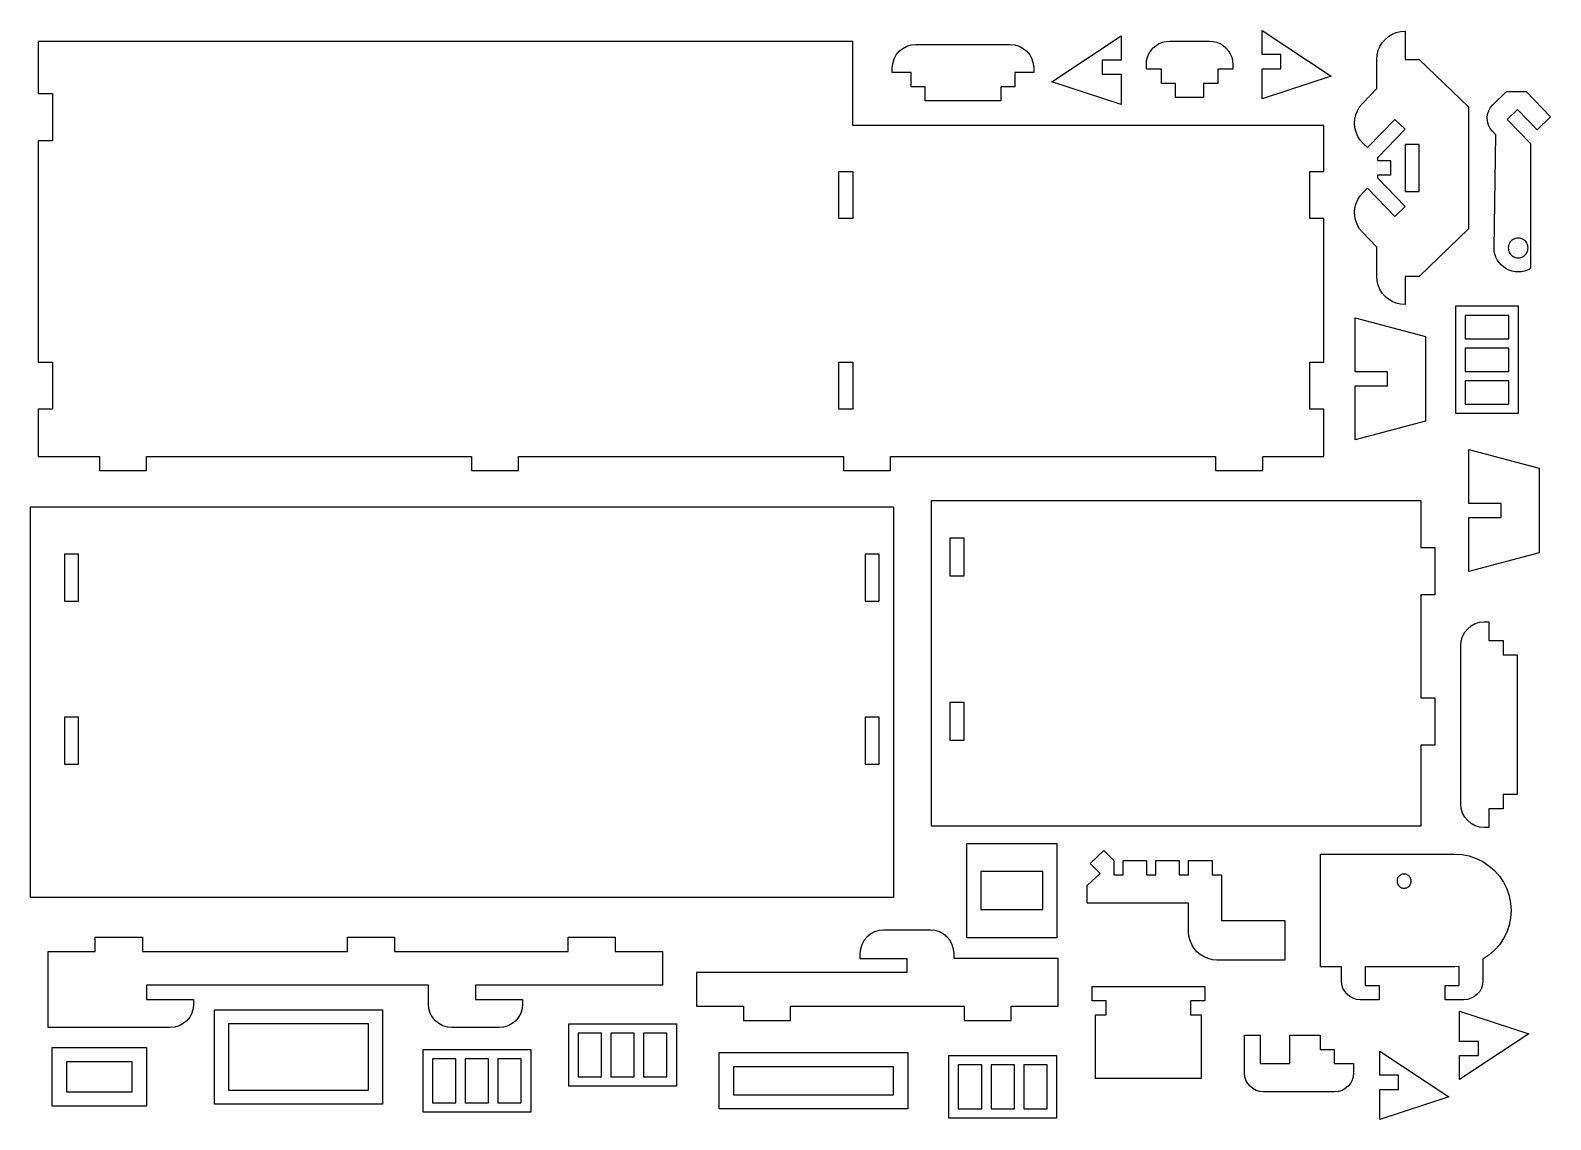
# Model space of a CAD drawing. Extents: x 9 to 332, y 8 to 240.
import ezdxf

# ---------------------------------------------------------------- set-up
doc = ezdxf.new("R2010")
doc.units = 0
doc.layers.add('HOLE', color=1, linetype='CONTINUOUS')
doc.layers.add('LAYER_1', color=18, linetype='CONTINUOUS')

msp = doc.modelspace()

# ---------------------------------------------------------------- linework, layer by layer
at = {"layer": 'HOLE'}
for points in [[(300.86, 205.38), (303.86, 205.38), (303.86, 215.38), (300.86, 215.38)], [(180.57, 199.61), (180.57, 209.61), (183.57, 209.61), (183.57, 199.61)], [(326.93, 192.83), (326.98, 193.1), (327, 193.37), (326.98, 193.65), (326.93, 193.92), (326.84, 194.18), (326.72, 194.42), (326.57, 194.65), (326.39, 194.86), (326.18, 195.04), (325.95, 195.19), (325.7, 195.32), (325.44, 195.4), (325.17, 195.46), (324.9, 195.48), (324.62, 195.46), (324.35, 195.4), (324.09, 195.32), (323.85, 195.19), (323.62, 195.04), (323.41, 194.86), (323.23, 194.65), (323.08, 194.42), (322.96, 194.18), (322.87, 193.92), (322.81, 193.65), (322.8, 193.37), (322.81, 193.1), (322.87, 192.83), (322.96, 192.57), (323.08, 192.32), (323.23, 192.09), (323.41, 191.89), (323.62, 191.7), (323.85, 191.55), (324.09, 191.43), (324.35, 191.34), (324.62, 191.29), (324.9, 191.27), (325.17, 191.29), (325.44, 191.34), (325.7, 191.43), (325.95, 191.55), (326.18, 191.7), (326.39, 191.89), (326.57, 192.09), (326.72, 192.32), (326.84, 192.57)], [(313.63, 174.09), (322.92, 174.09), (322.92, 179.05), (313.63, 179.05)], [(313.63, 167.12), (322.92, 167.12), (322.92, 172.09), (313.63, 172.09)], [(180.57, 159.09), (180.57, 169.09), (183.57, 169.09), (183.57, 159.09)], [(322.92, 160.16), (322.92, 165.12), (313.63, 165.12), (313.63, 160.16)], [(204.17, 131.7), (204.17, 123.69), (207.17, 123.69), (207.17, 131.7)], [(16.04, 128.33), (16.04, 118.33), (19.04, 118.33), (19.04, 128.33)], [(186.15, 128.33), (186.15, 118.33), (189.15, 118.33), (189.15, 128.33)], [(16.04, 93.71), (16.04, 83.71), (19.04, 83.71), (19.04, 93.71)], [(186.15, 93.71), (186.15, 83.71), (189.15, 83.71), (189.15, 93.71)], [(207.17, 96.76), (204.17, 96.76), (204.17, 88.76), (207.17, 88.76)], [(210.73, 52.81), (223.9, 52.81), (223.9, 60.86), (210.73, 60.86)], [(300.47, 57.35), (300.66, 57.34), (300.86, 57.35), (301.05, 57.39), (301.24, 57.45), (301.41, 57.54), (301.58, 57.65), (301.73, 57.78), (301.85, 57.92), (301.96, 58.09), (302.05, 58.26), (302.11, 58.45), (302.15, 58.64), (302.16, 58.84), (302.15, 59.03), (302.11, 59.23), (302.05, 59.41), (301.96, 59.59), (301.85, 59.75), (301.73, 59.9), (301.58, 60.03), (301.41, 60.14), (301.24, 60.22), (301.05, 60.29), (300.86, 60.32), (300.66, 60.34), (300.47, 60.32), (300.28, 60.29), (300.09, 60.22), (299.91, 60.14), (299.75, 60.03), (299.6, 59.9), (299.47, 59.75), (299.36, 59.59), (299.28, 59.41), (299.21, 59.23), (299.18, 59.03), (299.16, 58.84), (299.18, 58.64), (299.21, 58.45), (299.28, 58.26), (299.36, 58.09), (299.47, 57.92), (299.6, 57.78), (299.75, 57.65), (299.91, 57.54), (300.09, 57.45), (300.28, 57.39)], [(80.61, 28.52), (50.91, 28.52), (50.91, 14.45), (80.61, 14.45)], [(125.17, 17.26), (130.13, 17.26), (130.13, 26.55), (125.17, 26.55)], [(137.09, 26.55), (132.13, 26.55), (132.13, 17.26), (137.09, 17.26)], [(144.05, 26.55), (139.09, 26.55), (139.09, 17.26), (144.05, 17.26)], [(16.43, 20.47), (16.43, 14.04), (30.43, 14.04), (30.43, 20.47)], [(94.21, 11.76), (99.17, 11.76), (99.17, 21.05), (94.21, 21.05)], [(101.17, 21.05), (101.17, 11.76), (106.13, 11.76), (106.13, 21.05)], [(108.13, 21.05), (108.13, 11.76), (113.09, 11.76), (113.09, 21.05)], [(192.21, 19.41), (158.17, 19.41), (158.17, 13.44), (192.21, 13.44)], [(205.95, 10.49), (210.92, 10.49), (210.92, 19.78), (205.95, 19.78)], [(212.92, 19.78), (212.92, 10.49), (217.88, 10.49), (217.88, 19.78)], [(219.88, 19.78), (219.88, 10.49), (224.84, 10.49), (224.84, 19.78)]]:
    msp.add_lwpolyline(points, close=True, dxfattribs=at)
at = {"layer": 'LAYER_1'}
for points in [[(285.2, 229.83), (270.5, 225.03), (270.5, 231.44), (274.5, 231.44), (274.5, 234.44), (270.5, 234.44), (270.5, 239.59)], [(294.86, 227.23), (294.86, 233.44), (294.93, 234.38), (295.15, 235.29), (295.51, 236.16), (296.01, 236.97), (296.62, 237.68), (297.33, 238.29), (298.14, 238.79), (299.01, 239.15), (299.92, 239.37), (300.86, 239.44), (300.86, 233.44), (303.86, 233.44), (314.34, 223.32), (314.34, 197.44), (303.86, 187.32), (300.86, 187.32), (300.86, 181.32), (299.92, 181.39), (299.01, 181.61), (298.14, 181.97), (297.33, 182.46), (296.62, 183.08), (296.01, 183.79), (295.51, 184.59), (295.15, 185.46), (294.93, 186.38), (294.86, 187.32), (294.86, 193.53), (291.81, 196.69), (291.21, 197.42), (290.73, 198.23), (290.38, 199.1), (290.18, 200.02), (290.12, 200.96), (290.21, 201.9), (290.45, 202.81), (290.82, 203.68), (291.33, 204.47), (291.95, 205.18), (292.89, 206.08), (298.7, 200.06), (300.86, 202.15), (295.05, 208.16), (295.05, 208.88), (297.86, 208.88), (297.86, 211.88), (295.05, 211.88), (295.05, 212.59), (300.86, 218.61), (298.7, 220.69), (292.89, 214.68), (291.95, 215.58), (291.33, 216.29), (290.82, 217.08), (290.45, 217.94), (290.21, 218.86), (290.12, 219.79), (290.18, 220.73), (290.38, 221.65), (290.73, 222.53), (291.21, 223.34), (291.81, 224.07)], [(283.63, 159.09), (280.63, 159.09), (280.63, 169.09), (283.63, 169.09), (283.63, 199.61), (280.63, 199.61), (280.63, 209.61), (283.63, 209.61), (283.63, 219.41), (183.57, 219.41), (183.57, 237.24), (10.46, 237.24), (10.46, 226.17), (13.46, 226.17), (13.46, 216.16), (10.46, 216.16), (10.46, 169.09), (13.46, 169.09), (13.46, 159.09), (10.46, 159.09), (10.46, 149.09), (23.46, 149.09), (23.46, 146.09), (33.46, 146.09), (33.46, 149.09), (102.51, 149.09), (102.51, 146.09), (112.51, 146.09), (112.51, 149.09), (181.57, 149.09), (181.57, 146.09), (191.57, 146.09), (191.57, 149.09), (260.62, 149.09), (260.62, 146.09), (270.62, 146.09), (270.62, 149.09), (283.63, 149.09)], [(216.98, 236.61), (217.95, 236.52), (218.89, 236.23), (219.75, 235.77), (220.51, 235.15), (221.13, 234.39), (221.6, 233.53), (221.88, 232.59), (221.98, 231.61), (221.98, 230.61), (217.98, 230.61), (217.98, 227.61), (214.97, 227.61), (214.97, 224.61), (198.91, 224.61), (198.91, 227.61), (195.91, 227.61), (195.91, 230.61), (191.91, 230.61), (191.91, 231.61), (192.01, 232.59), (192.29, 233.53), (192.75, 234.39), (193.37, 235.15), (194.13, 235.77), (195, 236.23), (195.93, 236.52), (196.91, 236.61)], [(240.54, 223.86), (225.84, 228.67), (240.54, 238.42), (240.54, 233.28), (236.54, 233.28), (236.54, 230.28), (240.54, 230.28)], [(258.07, 225.32), (252.1, 225.32), (252.1, 228.32), (249.1, 228.32), (249.1, 231.32), (245.9, 231.32), (245.9, 232.32), (245.96, 233.1), (246.15, 233.87), (246.45, 234.59), (246.86, 235.26), (247.37, 235.86), (247.96, 236.37), (248.63, 236.78), (249.36, 237.08), (250.12, 237.26), (250.9, 237.32), (259.28, 237.32), (260.07, 237.26), (260.83, 237.08), (261.55, 236.78), (262.22, 236.37), (262.82, 235.86), (263.33, 235.26), (263.74, 234.59), (264.04, 233.87), (264.22, 233.1), (264.28, 232.32), (264.28, 231.32), (261.07, 231.32), (261.07, 228.32), (258.07, 228.32)], [(320.47, 190.82), (320.18, 191.42), (319.96, 192.05), (319.83, 192.71), (319.79, 193.37), (320.16, 217.42), (319.45, 218.15), (318.96, 218.76), (318.6, 219.46), (318.38, 220.21), (318.32, 220.99), (318.41, 221.77), (318.64, 222.51), (319.03, 223.19), (319.53, 223.79), (322.45, 226.61), (326.58, 226.61), (331.79, 221.22), (328.91, 218.44), (324.74, 222.75), (322.58, 220.67), (327.52, 215.56), (327.52, 188.99), (327.45, 188.95), (326.86, 188.65), (326.22, 188.44), (325.57, 188.31), (324.9, 188.26), (324.23, 188.31), (323.58, 188.44), (322.94, 188.65), (322.34, 188.95), (321.79, 189.32), (321.29, 189.76), (320.84, 190.26)], [(324.92, 181.05), (324.92, 158.16), (311.63, 158.16), (311.63, 181.05)], [(290.24, 152.6), (290.24, 164.04), (297.11, 164.04), (297.11, 167.04), (290.24, 167.04), (290.24, 178.49), (305.2, 174.56), (305.2, 156.53)], [(314.4, 124.64), (314.4, 136.09), (321.27, 136.09), (321.27, 139.09), (314.4, 139.09), (314.4, 150.53), (329.36, 146.6), (329.36, 128.57)], [(200.22, 70.49), (200.22, 139.7), (304.22, 139.7), (304.22, 129.7), (307.22, 129.7), (307.22, 119.69), (304.22, 119.69), (304.22, 97.76), (307.22, 97.76), (307.22, 87.76), (304.22, 87.76), (304.22, 70.49)], [(192.15, 55.33), (8.79, 55.33), (8.79, 138.35), (192.15, 138.35)], [(321.7, 77.23), (321.7, 74.23), (318.7, 74.23), (318.7, 70.23), (317.7, 70.23), (316.73, 70.32), (315.79, 70.61), (314.93, 71.07), (314.17, 71.69), (313.55, 72.45), (313.08, 73.31), (312.8, 74.25), (312.7, 75.23), (312.7, 108.93), (312.8, 109.91), (313.08, 110.84), (313.55, 111.71), (314.17, 112.47), (314.93, 113.09), (315.79, 113.55), (316.73, 113.83), (317.7, 113.93), (318.7, 113.93), (318.7, 109.93), (321.7, 109.93), (321.7, 106.93), (324.71, 106.93), (324.71, 77.23)], [(207.73, 66.86), (226.9, 66.86), (226.9, 46.81), (207.73, 46.81)], [(261.85, 60.19), (261.85, 50.44), (275.3, 50.44), (275.3, 42.07), (260.89, 42.07), (259.95, 42.15), (259.03, 42.37), (258.16, 42.73), (257.36, 43.22), (256.64, 43.83), (256.03, 44.55), (255.54, 45.35), (255.18, 46.22), (254.96, 47.14), (254.89, 48.07), (254.89, 54.19), (233.35, 54.19), (233.35, 57.88), (236.06, 60.44), (233.99, 62.62), (236.9, 65.37), (238.96, 63.19), (238.96, 60.19), (240.96, 60.19), (240.96, 63.19), (245.92, 63.19), (245.92, 60.19), (247.92, 60.19), (247.92, 63.19), (252.89, 63.19), (252.89, 60.19), (254.89, 60.19), (254.89, 63.19), (259.85, 63.19), (259.85, 60.19)], [(295.37, 33.63), (291.36, 33.63), (290.58, 33.71), (289.83, 33.94), (289.14, 34.31), (288.54, 34.81), (288.04, 35.41), (287.67, 36.1), (287.44, 36.85), (287.36, 37.63), (287.36, 40.63), (282.91, 40.63), (282.91, 64.58), (311.41, 64.58), (312.97, 64.48), (314.5, 64.18), (315.99, 63.67), (317.39, 62.98), (318.7, 62.11), (319.87, 61.08), (320.91, 59.9), (321.78, 58.6), (322.47, 57.19), (322.97, 55.71), (323.28, 54.17), (323.38, 52.61), (323.28, 51.05), (322.97, 49.51), (322.47, 48.03), (321.78, 46.62), (320.91, 45.32), (319.87, 44.14), (318.7, 43.11), (317.39, 42.24), (317.39, 37.63), (317.32, 36.85), (317.09, 36.1), (316.72, 35.41), (316.22, 34.81), (315.61, 34.31), (314.92, 33.94), (314.17, 33.71), (313.39, 33.63), (309.39, 33.63), (309.39, 36.63), (312.39, 36.63), (312.39, 40.7), (311.41, 40.63), (292.36, 40.63), (292.36, 36.63), (295.37, 36.63)], [(12.59, 27.72), (12.59, 43.9), (22.59, 43.9), (22.59, 46.9), (32.59, 46.9), (32.59, 43.9), (76.17, 43.9), (76.17, 46.9), (86.17, 46.9), (86.17, 43.9), (123.06, 43.9), (123.06, 46.9), (133.06, 46.9), (133.06, 43.9), (143.07, 43.9), (143.07, 36.72), (103.36, 36.72), (103.36, 33.72), (113.37, 33.72), (113.37, 32.72), (113.27, 31.75), (112.98, 30.81), (112.52, 29.94), (111.9, 29.19), (111.14, 28.57), (110.28, 28.1), (109.34, 27.82), (108.36, 27.72), (98.36, 27.72), (97.39, 27.82), (96.45, 28.1), (95.58, 28.57), (94.83, 29.19), (94.2, 29.94), (93.74, 30.81), (93.46, 31.75), (93.36, 32.72), (93.36, 36.72), (33.48, 36.72), (33.48, 33.72), (43.48, 33.72), (43.48, 32.72), (43.39, 31.75), (43.1, 30.81), (42.64, 29.94), (42.02, 29.19), (41.26, 28.57), (40.4, 28.1), (39.46, 27.82), (38.48, 27.72)], [(227.19, 32.25), (227.19, 42.43), (205.04, 42.43), (205.04, 43.43), (204.94, 44.4), (204.66, 45.34), (204.2, 46.21), (203.58, 46.96), (202.82, 47.59), (201.95, 48.05), (201.02, 48.33), (200.04, 48.43), (190.04, 48.43), (189.06, 48.33), (188.12, 48.05), (187.26, 47.59), (186.5, 46.96), (185.88, 46.21), (185.42, 45.34), (185.13, 44.4), (185.04, 43.43), (185.04, 42.43), (195.04, 42.43), (195.04, 39.43), (150.29, 39.43), (150.29, 32.25), (160.29, 32.25), (160.29, 29.25), (170.29, 29.25), (170.29, 32.25), (207.19, 32.25), (207.19, 29.25), (217.19, 29.25), (217.19, 32.25)], [(235.09, 30.43), (237.36, 30.43), (237.36, 33.44), (234.36, 33.44), (234.36, 36.44), (258.31, 36.44), (258.31, 33.44), (255.31, 33.44), (255.31, 30.43), (257.58, 30.43), (257.58, 16.89), (235.09, 16.89)], [(47.91, 31.52), (83.61, 31.52), (83.61, 11.45), (47.91, 11.45)], [(312.45, 31.22), (327.15, 26.41), (312.45, 16.66), (312.45, 21.8), (316.45, 21.8), (316.45, 24.8), (312.45, 24.8)], [(146.05, 15.26), (123.17, 15.26), (123.17, 28.55), (146.05, 28.55)], [(276.37, 26.08), (282.8, 26.08), (282.8, 23.08), (285.8, 23.08), (285.8, 20.07), (289.94, 20.07), (289.94, 18.07), (289.86, 17.29), (289.63, 16.54), (289.26, 15.85), (288.77, 15.25), (288.16, 14.75), (287.47, 14.38), (286.72, 14.15), (285.94, 14.07), (270.76, 14.07), (269.98, 14.15), (269.23, 14.38), (268.54, 14.75), (267.93, 15.25), (267.43, 15.85), (267.06, 16.54), (266.83, 17.29), (266.76, 18.07), (266.76, 26.08), (270.11, 26.08), (270.11, 20.07), (276.37, 20.07)], [(33.43, 23.47), (33.43, 11.04), (13.43, 11.04), (13.43, 23.47)], [(115.09, 9.76), (92.21, 9.76), (92.21, 23.05), (115.09, 23.05)], [(310.18, 12.98), (295.48, 8.17), (295.48, 14.59), (299.48, 14.59), (299.48, 17.59), (295.48, 17.59), (295.48, 22.74)], [(195.21, 22.41), (195.21, 10.44), (155.17, 10.44), (155.17, 22.41)], [(226.84, 8.49), (203.95, 8.49), (203.95, 21.78), (226.84, 21.78)]]:
    msp.add_lwpolyline(points, close=True, dxfattribs=at)

doc.saveas('drawing.dxf')
